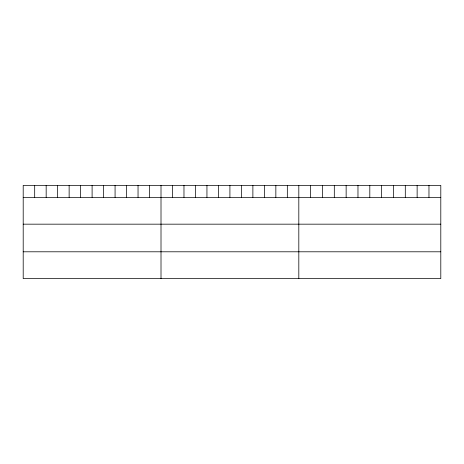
<?xml version="1.0" encoding="UTF-8"?>
<svg xmlns="http://www.w3.org/2000/svg" width="464" height="464" viewBox="0 0 464 464"><rect width="100%" height="100%" fill="white"/><g stroke="black" fill="none" stroke-linecap="round" stroke-linejoin="round"><path stroke-width="0.7" d="M440.8 197.357L440.8 278.603L23.2 278.603L23.2 185.397L440.8 185.397L440.8 197.357L23.2 197.357M23.2 224.17L440.8 224.17M23.2 251.795L440.8 251.795M428.968 185.397L428.968 197.357M417.136 185.397L417.136 197.357M405.304 185.397L405.304 197.357M393.472 185.397L393.472 197.357M381.64 185.397L381.64 197.357M369.808 185.397L369.808 197.357M357.976 185.397L357.976 197.357M346.144 185.397L346.144 197.357M334.312 185.397L334.312 197.357M322.48 185.397L322.48 197.357M310.648 185.397L310.648 197.357M298.816 185.397L298.816 278.603M287.332 185.397L287.332 197.357M275.848 185.397L275.848 197.357M264.364 185.397L264.364 197.357M252.88 185.397L252.88 197.357M241.396 185.397L241.396 197.357M229.912 185.397L229.912 197.357M218.428 185.397L218.428 197.357M206.944 185.397L206.944 197.357M195.46 185.397L195.46 197.357M183.976 185.397L183.976 197.357M172.492 185.397L172.492 197.357M161.008 185.397L161.008 278.603M149.524 185.397L149.524 197.357M138.04 185.397L138.04 197.357M126.556 185.397L126.556 197.357M115.072 185.397L115.072 197.357M103.588 185.397L103.588 197.357M92.104 185.397L92.104 197.357M80.62 185.397L80.62 197.357M69.136 185.397L69.136 197.357M57.652 185.397L57.652 197.357M46.168 185.397L46.168 197.357M34.684 185.397L34.684 197.357"/></g></svg>
